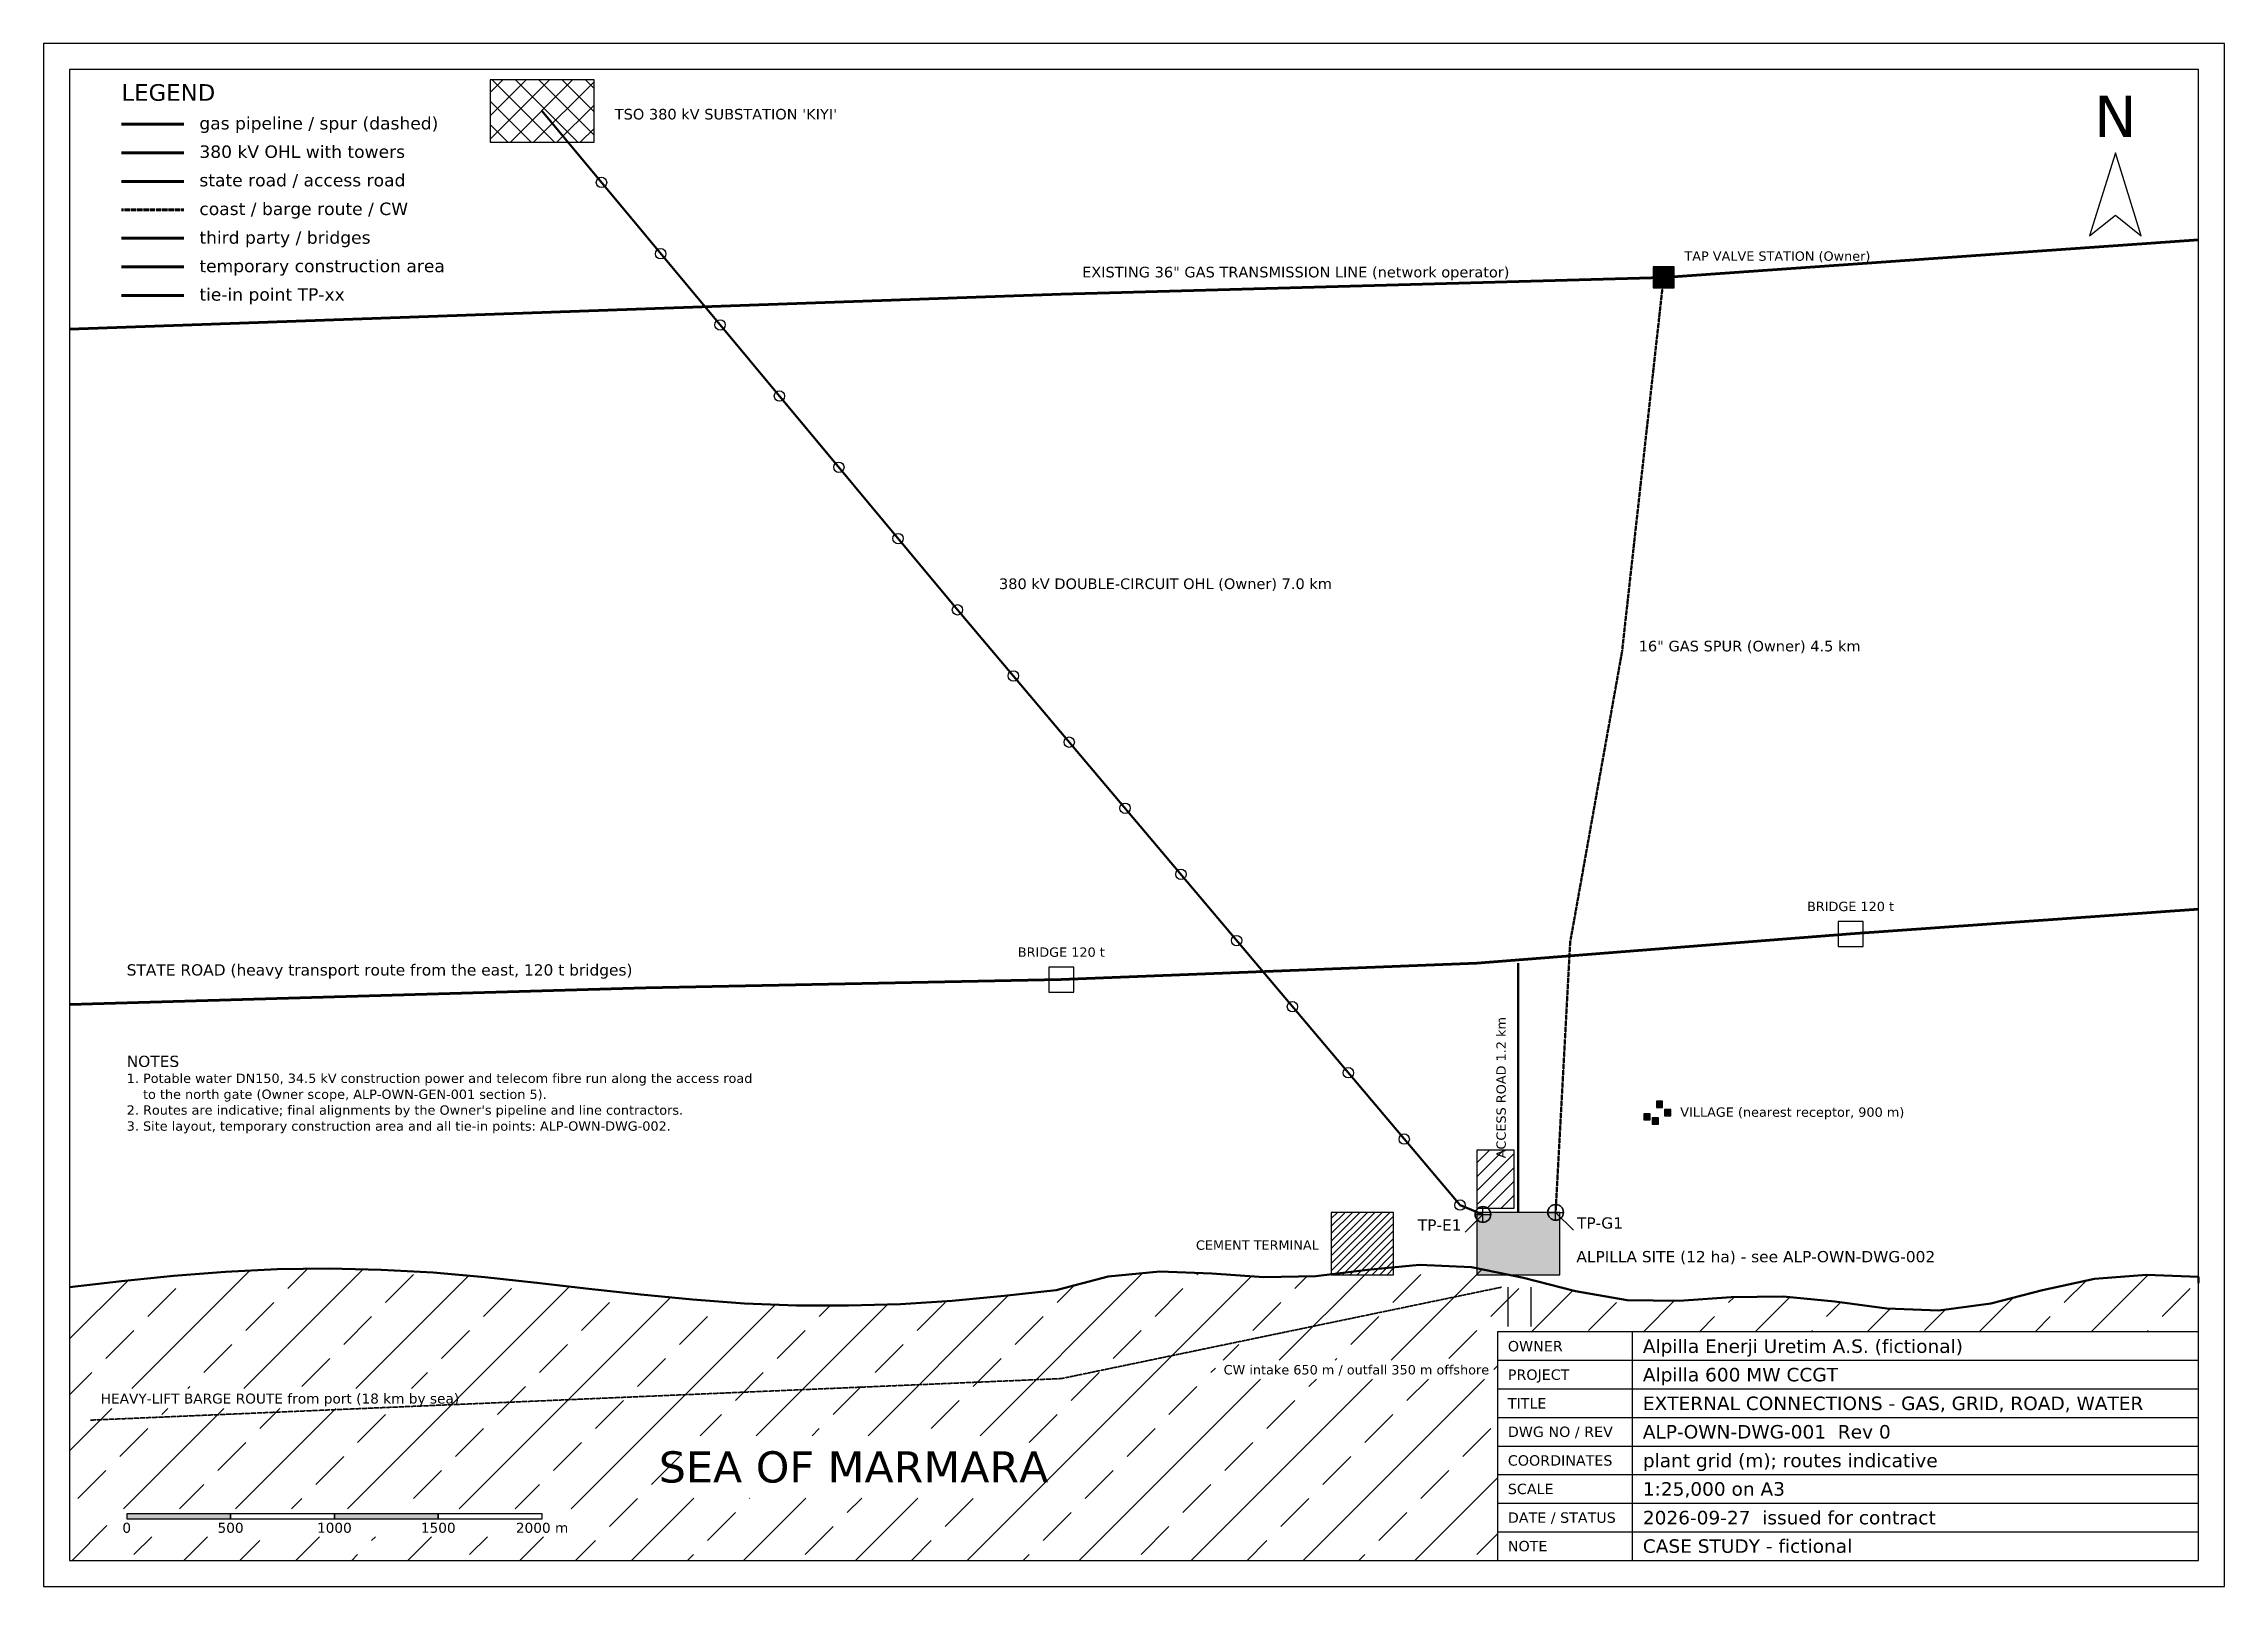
# Model space of a CAD drawing. Header units: metres. Extents: x -6900 to 3600, y -1500 to 5925.
import ezdxf
from ezdxf.enums import TextEntityAlignment as Align

# ---------------------------------------------------------------- set-up
doc = ezdxf.new("R2010")
doc.units = ezdxf.units.M
doc.linetypes.add('DASHED', pattern=[1.524, 1.27, -0.254])
for name, color, linetype in [('ANNO', 7, 'Continuous'), ('GAS', 30, 'Continuous'), ('MARINE', 4, 'Continuous'), ('OHL', 1, 'Continuous'), ('PLOT', 7, 'Continuous'), ('ROAD', 8, 'Continuous'), ('SEA', 151, 'Continuous'), ('TEMP', 3, 'Continuous'), ('THIRD', 34, 'Continuous'), ('TIEIN', 6, 'Continuous'), ('TITLE', 7, 'Continuous')]:
    doc.layers.add(name, color=color, linetype=linetype)
doc.styles.add('ALPILLA', font='DejaVuSans.ttf')
doc.styles.add('OWN', font='DejaVuSans.ttf')

msp = doc.modelspace()

# ---------------------------------------------------------------- hatches: boundary and pattern name
at = {"layer": 'ANNO'}
h = msp.add_hatch(color=256, dxfattribs=at)
h.dxf.hatch_style = 1
h.paths.add_polyline_path([(-6500, -1175), (-6000, -1175), (-6000, -1151), (-6500, -1151)])
h = msp.add_hatch(color=256, dxfattribs=at)
h.dxf.hatch_style = 1
h.paths.add_polyline_path([(-5500, -1175), (-5000, -1175), (-5000, -1151), (-5500, -1151)])
at = {"layer": 'GAS'}
h = msp.add_hatch(color=256, dxfattribs=at)
h.dxf.hatch_style = 1
h.paths.add_polyline_path([(850, 4750), (950, 4750), (950, 4850), (850, 4850)])
at = {"layer": 'OHL'}
h = msp.add_hatch(dxfattribs=at)
h.set_pattern_fill('ANSI37', color=256, scale=25)
h.paths.add_polyline_path([(-4750, 5450), (-4250, 5450), (-4250, 5750), (-4750, 5750)])
at = {"layer": 'PLOT'}
h = msp.add_hatch(color=256, dxfattribs=at)
h.dxf.hatch_style = 1
h.paths.add_polyline_path([(0, 0), (400, 0), (400, 300), (0, 300)])
at = {"layer": 'SEA'}
h = msp.add_hatch(dxfattribs=at)
h.set_pattern_fill('ANSI33', color=256, scale=60)
h.paths.add_polyline_path([(-6775, -60), (-6525, -31), (-6275, -6), (-6025, 14), (-5775, 26), (-5525, 30), (-5275, 24), (-5025, 10), (-4775, -12), (-4525, -39), (-4275, -68), (-4025, -96), (-3775, -120), (-3525, -138), (-3275, -148), (-3025, -149), (-2775, -141), (-2525, -125), (-2275, -101), (-2025, -74), (-1775, -8), (-1525, 16), (-1275, 5), (-1025, -12), (-775, -7), (-525, 23), (-275, 48), (-25, 37), (225, -15), (475, -80), (725, -122), (975, -125), (1225, -108), (1475, -105), (1725, -129), (1975, -163), (2225, -173), (2475, -139), (2725, -75), (2975, -20), (3225, 0), (3475, -11), (3475, -40), (3475, -1375), (-6775, -1375)])
h.paths.add_polyline_path([(-3831, -1075), (-2169, -1075), (-2169, -775), (-3831, -775)], flags=16)
h.paths.add_polyline_path([(-6649, -644), (-4977, -644), (-4977, -548), (-6649, -548)], flags=16)
h.paths.add_polyline_path([(-1258, -502), (82, -502), (82, -412), (-1258, -412)], flags=16)
h.paths.add_polyline_path([(-6596, -1261), (-4356, -1261), (-4356, -1127), (-6596, -1127)], flags=16)
h.paths.add_polyline_path([(100, -1375), (3475, -1375), (3475, -275), (100, -275)], flags=16)
at = {"layer": 'TEMP'}
h = msp.add_hatch(dxfattribs=at)
h.set_pattern_fill('ANSI31', color=256, scale=15)
h.paths.add_polyline_path([(0, 320), (180, 320), (180, 600), (0, 600)])
at = {"layer": 'THIRD'}
h = msp.add_hatch(color=256, dxfattribs=at)
h.dxf.hatch_style = 1
h.paths.add_polyline_path([(805, 745), (835, 745), (835, 775), (805, 775)])
h = msp.add_hatch(color=256, dxfattribs=at)
h.dxf.hatch_style = 1
h.paths.add_polyline_path([(845, 725), (875, 725), (875, 755), (845, 755)])
h = msp.add_hatch(color=256, dxfattribs=at)
h.dxf.hatch_style = 1
h.paths.add_polyline_path([(865, 805), (895, 805), (895, 835), (865, 835)])
h = msp.add_hatch(color=256, dxfattribs=at)
h.dxf.hatch_style = 1
h.paths.add_polyline_path([(905, 765), (935, 765), (935, 795), (905, 795)])
h = msp.add_hatch(dxfattribs=at)
h.set_pattern_fill('ANSI31', color=256, scale=8)
h.paths.add_polyline_path([(-700, 0), (-400, 0), (-400, 300), (-700, 300)])

# ---------------------------------------------------------------- linework, layer by layer
at = {"layer": 'ANNO'}
for points in [[(-6900, -1500), (3600, -1500), (3600, 5925), (-6900, 5925)], [(-6775, -1375), (3475, -1375), (3475, 5800), (-6775, 5800)], [(3075, 5400), (2950, 5000), (3075, 5100), (3200, 5000)], [(-6500, -1175), (-6000, -1175), (-6000, -1151), (-6500, -1151)], [(-6000, -1175), (-5500, -1175), (-5500, -1151), (-6000, -1151)], [(-5500, -1175), (-5000, -1175), (-5000, -1151), (-5500, -1151)], [(-5000, -1175), (-4500, -1175), (-4500, -1151), (-5000, -1151)]]:
    msp.add_lwpolyline(points, close=True, dxfattribs=at)
at = {"layer": 'GAS', "linetype": 'CONTINUOUS', "lineweight": 60}
msp.add_line((-6525, 5538), (-6225, 5538), dxfattribs=at)
at = {"layer": 'GAS', "lineweight": 70}
msp.add_lwpolyline([(-6775, 4550), (-2000, 4720), (900, 4800), (3475, 4980)], dxfattribs=at)
at = {"layer": 'GAS'}
msp.add_lwpolyline([(850, 4750), (950, 4750), (950, 4850), (850, 4850)], close=True, dxfattribs=at)
at = {"layer": 'GAS', "linetype": 'DASHED', "lineweight": 50}
msp.add_lwpolyline([(900, 4800), (700, 3000), (450, 1600), (380, 300)], dxfattribs=at)
at = {"layer": 'MARINE', "linetype": 'DASHED', "lineweight": 60}
msp.add_line((-6525, 5125), (-6225, 5125), dxfattribs=at)
at = {"layer": 'MARINE'}
for p, q in [((150, -60), (150, -250)), ((260, -60), (260, -250))]:
    msp.add_line(p, q, dxfattribs=at)
at = {"layer": 'MARINE', "lineweight": 50}
msp.add_lwpolyline([(-6775, -60), (-6525, -31), (-6275, -6), (-6025, 14), (-5775, 26), (-5525, 30), (-5275, 24), (-5025, 10), (-4775, -12), (-4525, -39), (-4275, -68), (-4025, -96), (-3775, -120), (-3525, -138), (-3275, -148), (-3025, -149), (-2775, -141), (-2525, -125), (-2275, -101), (-2025, -74), (-1775, -8), (-1525, 16), (-1275, 5), (-1025, -12), (-775, -7), (-525, 23), (-275, 48), (-25, 37), (225, -15), (475, -80), (725, -122), (975, -125), (1225, -108), (1475, -105), (1725, -129), (1975, -163), (2225, -173), (2475, -139), (2725, -75), (2975, -20), (3225, 0), (3475, -11), (3475, -40)], dxfattribs=at)
at = {"layer": 'MARINE', "linetype": 'DASHED', "lineweight": 35}
msp.add_lwpolyline([(-6675, -700), (-2000, -500), (120, -60)], dxfattribs=at)
at = {"layer": 'OHL', "linetype": 'CONTINUOUS', "lineweight": 60}
msp.add_line((-6525, 5400), (-6225, 5400), dxfattribs=at)
at = {"layer": 'OHL'}
msp.add_lwpolyline([(-4750, 5450), (-4250, 5450), (-4250, 5750), (-4750, 5750)], close=True, dxfattribs=at)
at = {"layer": 'OHL', "lineweight": 50}
msp.add_lwpolyline([(-4500, 5600), (-2500, 3200), (-80, 335), (30, 290)], dxfattribs=at)
at = {"layer": 'OHL'}
for centre in [(-4214, 5257), (-3929, 4914), (-3643, 4571), (-3357, 4229), (-3071, 3886), (-2786, 3543), (-2500, 3200), (-2231, 2882), (-1962, 2563), (-1693, 2245), (-1424, 1927), (-1156, 1608), (-887, 1290), (-618, 972), (-349, 653), (-80, 335)]:
    msp.add_circle(centre, 25, dxfattribs=at)
at = {"layer": 'PLOT'}
msp.add_lwpolyline([(0, 0), (400, 0), (400, 300), (0, 300)], close=True, dxfattribs=at)
at = {"layer": 'ROAD', "linetype": 'CONTINUOUS', "lineweight": 60}
msp.add_line((-6525, 5262), (-6225, 5262), dxfattribs=at)
at = {"layer": 'ROAD', "lineweight": 70}
msp.add_lwpolyline([(-6775, 1300), (-4000, 1380), (-2000, 1420), (0, 1500), (1800, 1640), (3475, 1760)], dxfattribs=at)
at = {"layer": 'ROAD', "lineweight": 50}
msp.add_lwpolyline([(200, 300), (200, 1500)], dxfattribs=at)
at = {"layer": 'TEMP', "linetype": 'CONTINUOUS', "lineweight": 60}
msp.add_line((-6525, 4850), (-6225, 4850), dxfattribs=at)
at = {"layer": 'TEMP'}
msp.add_lwpolyline([(0, 320), (180, 320), (180, 600), (0, 600)], close=True, dxfattribs=at)
at = {"layer": 'THIRD', "linetype": 'CONTINUOUS', "lineweight": 60}
msp.add_line((-6525, 4988), (-6225, 4988), dxfattribs=at)
at = {"layer": 'THIRD'}
for points in [[(1740, 1580), (1860, 1580), (1860, 1700), (1740, 1700)], [(-2060, 1360), (-1940, 1360), (-1940, 1480), (-2060, 1480)], [(805, 745), (835, 745), (835, 775), (805, 775)], [(845, 725), (875, 725), (875, 755), (845, 755)], [(865, 805), (895, 805), (895, 835), (865, 835)], [(905, 765), (935, 765), (935, 795), (905, 795)], [(-700, 0), (-400, 0), (-400, 300), (-700, 300)]]:
    msp.add_lwpolyline(points, close=True, dxfattribs=at)
at = {"layer": 'TIEIN', "linetype": 'CONTINUOUS', "lineweight": 60}
msp.add_line((-6525, 4712), (-6225, 4712), dxfattribs=at)
at = {"layer": 'TIEIN'}
for p, q in [((30, 252), (30, 328)), ((380, 262), (380, 338)), ((30, 290), (-56, 204)), ((-8, 290), (68, 290)), ((342, 300), (418, 300)), ((380, 300), (466, 214))]:
    msp.add_line(p, q, dxfattribs=at)
at = {"layer": 'TIEIN', "lineweight": 35}
for centre in [(30, 290), (380, 300)]:
    msp.add_circle(centre, 37.8, dxfattribs=at)
at = {"layer": 'TITLE'}
for p, q in [((750, -1375), (750, -275)), ((100, -412), (3475, -412)), ((100, -550), (3475, -550)), ((100, -688), (3475, -688)), ((100, -825), (3475, -825)), ((100, -962), (3475, -962)), ((100, -1100), (3475, -1100)), ((100, -1238), (3475, -1238))]:
    msp.add_line(p, q, dxfattribs=at)
msp.add_lwpolyline([(100, -1375), (3475, -1375), (3475, -275), (100, -275)], close=True, dxfattribs=at)

# ---------------------------------------------------------------- texts
at = {"layer": 'ANNO', "style": 'OWN'}
for s, height, p in [('LEGEND', 80, (-6525, 5650)), ('gas pipeline / spur (dashed)', 60, (-6150, 5512)), ('380 kV OHL with towers', 60, (-6150, 5375)), ('state road / access road', 60, (-6150, 5238)), ('coast / barge route / CW', 60, (-6150, 5100)), ('third party / bridges', 60, (-6150, 4962)), ('temporary construction area', 60, (-6150, 4825)), ('tie-in point TP-xx', 60, (-6150, 4688)), ('NOTES', 54, (-6500, 1000)), ('1. Potable water DN150, 34.5 kV construction power and telecom fibre run along the access road', 45, (-6500, 923)), ('    to the north gate (Owner scope, ALP-OWN-GEN-001 section 5).', 45, (-6500, 846)), ("2. Routes are indicative; final alignments by the Owner's pipeline and line contractors.", 45, (-6500, 770)), ('3. Site layout, temporary construction area and all tie-in points: ALP-OWN-DWG-002.', 45, (-6500, 693))]:
    msp.add_text(s, height=height, dxfattribs=at).set_placement(p)
for s, height, p in [('N', 200, (3075, 5475)), ('0', 48, (-6500, -1242)), ('500', 48, (-6000, -1242)), ('1000', 48, (-5500, -1242)), ('1500', 48, (-5000, -1242)), ('2000 m', 48, (-4500, -1242))]:
    msp.add_text(s, height=height, dxfattribs=at).set_placement(p, align=Align.CENTER)
at = {"layer": 'GAS', "style": 'OWN'}
for s, height, p in [('EXISTING 36" GAS TRANSMISSION LINE (network operator)', 51, (-1900, 4800)), ('TAP VALVE STATION (Owner)', 45, (1000, 4880)), ('16" GAS SPUR (Owner) 4.5 km', 51, (780, 3000))]:
    msp.add_text(s, height=height, dxfattribs=at).set_placement(p)
at = {"layer": 'MARINE', "style": 'OWN'}
msp.add_text('CW intake 650 m / outfall 350 m offshore', height=45, dxfattribs=at).set_placement((60, -480), align=Align.RIGHT)
msp.add_text('HEAVY-LIFT BARGE ROUTE from port (18 km by sea)', height=48, dxfattribs=at).set_placement((-6625, -620))
msp.add_text('SEA OF MARMARA', height=150, dxfattribs=at).set_placement((-3000, -1000), align=Align.CENTER)
at = {"layer": 'OHL', "style": 'OWN'}
for s, p in [("TSO 380 kV SUBSTATION 'KIYI'", (-4150, 5560)), ('380 kV DOUBLE-CIRCUIT OHL (Owner) 7.0 km', (-2300, 3300))]:
    msp.add_text(s, height=51, dxfattribs=at).set_placement(p)
at = {"layer": 'PLOT', "style": 'OWN'}
msp.add_text('ALPILLA SITE (12 ha) - see ALP-OWN-DWG-002', height=54, dxfattribs=at).set_placement((480, 60))
at = {"layer": 'ROAD', "style": 'OWN'}
msp.add_text('STATE ROAD (heavy transport route from the east, 120 t bridges)', height=54, dxfattribs=at).set_placement((-6500, 1440))
msp.add_text('ACCESS ROAD 1.2 km', height=45, rotation=90, dxfattribs=at).set_placement((140, 900), align=Align.CENTER)
at = {"layer": 'THIRD', "style": 'OWN'}
for p in [(1800, 1750), (-2000, 1530)]:
    msp.add_text('BRIDGE 120 t', height=45, dxfattribs=at).set_placement(p, align=Align.CENTER)
msp.add_text('VILLAGE (nearest receptor, 900 m)', height=45, dxfattribs=at).set_placement((980, 760))
msp.add_text('CEMENT TERMINAL', height=45, dxfattribs=at).set_placement((-760, 120), align=Align.RIGHT)
at = {"layer": 'TIEIN', "style": 'OWN'}
msp.add_text('TP-E1', height=54, dxfattribs=at).set_placement((-73, 212), align=Align.RIGHT)
msp.add_text('TP-G1', height=54, dxfattribs=at).set_placement((483, 222))
at = {"layer": 'TITLE', "style": 'ALPILLA'}
for s, height, p in [('Alpilla Enerji Uretim A.S. (fictional)', 65, (800, -344)), ('OWNER', 50, (150, -344)), ('PROJECT', 50, (150, -481)), ('Alpilla 600 MW CCGT', 65, (800, -481)), ('TITLE', 50, (150, -619)), ('EXTERNAL CONNECTIONS - GAS, GRID, ROAD, WATER', 65, (800, -619)), ('DWG NO / REV', 50, (150, -756)), ('ALP-OWN-DWG-001  Rev 0', 65, (800, -756)), ('COORDINATES', 50, (150, -894)), ('plant grid (m); routes indicative', 65, (800, -894)), ('SCALE', 50, (150, -1031)), ('1:25,000 on A3', 65, (800, -1031)), ('DATE / STATUS', 50, (150, -1169)), ('2026-09-27  issued for contract', 65, (800, -1169)), ('NOTE', 50, (150, -1306)), ('CASE STUDY - fictional', 65, (800, -1306))]:
    msp.add_text(s, height=height, dxfattribs=at).set_placement(p, align=Align.MIDDLE_LEFT)

doc.saveas('drawing.dxf')
